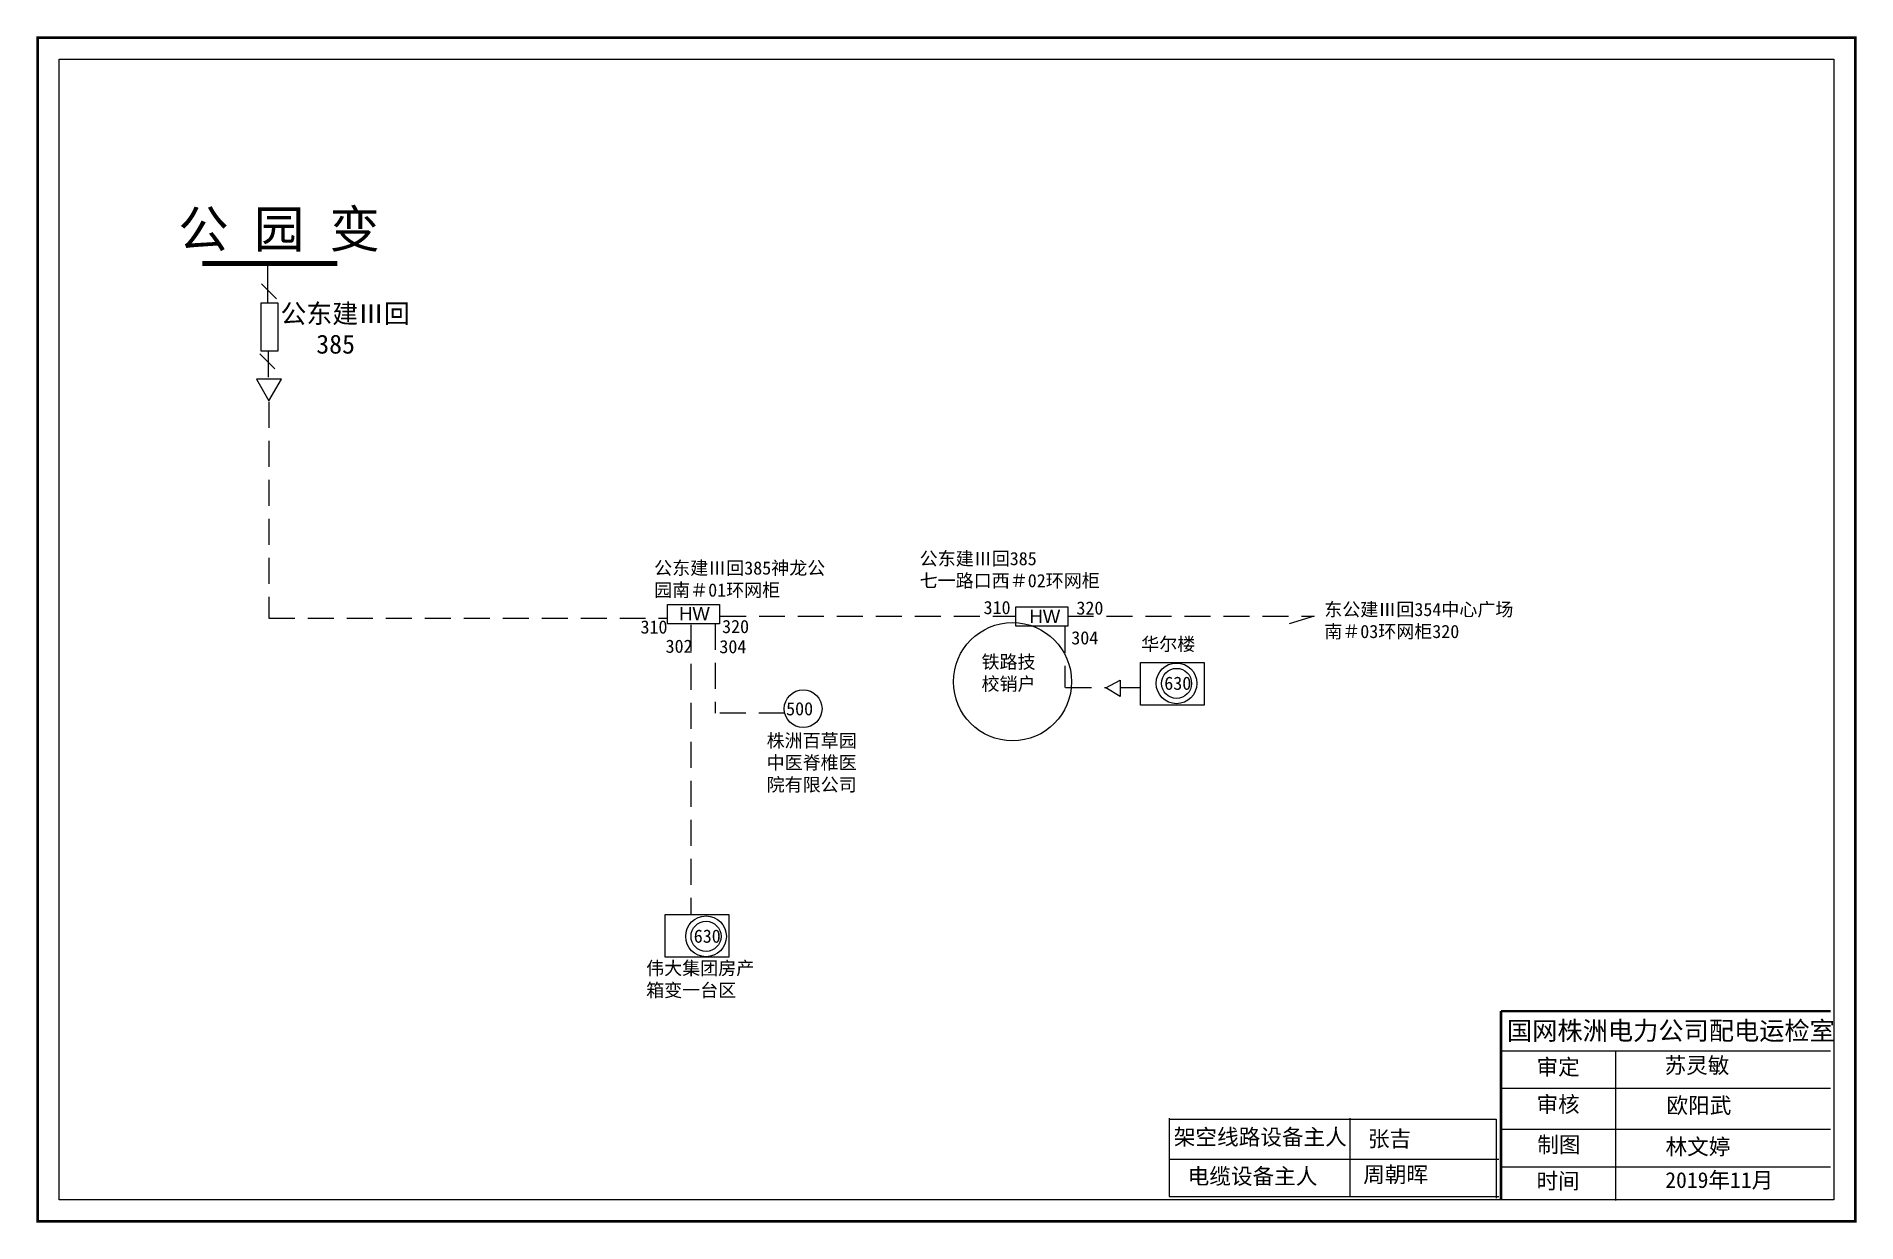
# Model space of a CAD drawing. Extents: x 0 to 344, y 0 to 224.
import ezdxf

# ---------------------------------------------------------------- set-up
doc = ezdxf.new("R2010")
doc.units = 0
doc.header["$LTSCALE"] = 0.774411
doc.linetypes.add('ACAD_ISO02W100', pattern=[15, 12, -3])
doc.linetypes.add('DASHED2', pattern=[9.525, 6.35, -3.175])
doc.layers.get('0').update_dxf_attribs({"linetype": 'CONTINUOUS'})
doc.styles.get("Standard").update_dxf_attribs({"font": '', "height": 2.5})
doc.styles.add('字体', font='', dxfattribs={"height": 2.5})
doc.styles.get('Standard').set_extended_font_data('楷体_GB2312')
doc.styles.get('字体').set_extended_font_data('楷体_GB2312')

msp = doc.modelspace()

# ---------------------------------------------------------------- linework, layer by layer
at = {"color": 0, "linetype": 'ACAD_ISO02W100'}
msp.add_line((43.46, 173.82), (43.46, 181.23), dxfattribs=at)
at = {"color": 0, "linetype": 'Continuous'}
for p, q in [((45.09, 174.54), (42.25, 177.37)), ((44.78, 161.29), (41.94, 164.13)), ((119.11, 113.02), (119.11, 116.68)), ((119.11, 116.68), (128.93, 116.68)), ((128.93, 116.68), (128.93, 113.02)), ((185.03, 112.59), (185.03, 116.25)), ((185.03, 116.25), (194.85, 116.25)), ((194.85, 116.25), (194.85, 112.59)), ((128.93, 113.02), (119.11, 113.02)), ((194.85, 112.59), (185.03, 112.59)), ((202.05, 100.92), (204.79, 102.41)), ((204.78, 99.28), (202.05, 100.92)), ((204.77, 102.38), (204.78, 99.28))]:
    msp.add_line(p, q, dxfattribs=at)
at = {"color": 0, "linetype": 'DASHED2'}
for p, q in [((43.55, 164.64), (43.55, 159.25)), ((43.67, 114.11), (119.14, 114.11)), ((129.05, 114.47), (184.99, 114.47)), ((194.84, 114.47), (241.47, 114.47)), ((241.47, 114.47), (235.07, 112.5)), ((123.53, 112.84), (123.53, 58.06)), ((128.14, 113.05), (128.14, 96.17)), ((194.29, 112.5), (194.29, 100.98)), ((194.46, 100.98), (202.26, 100.98)), ((204.74, 101.01), (208.51, 101.01)), ((141.3, 96.17), (128.14, 96.17))]:
    msp.add_line(p, q, dxfattribs=at)
at = {"linetype": 'DASHED2'}
msp.add_line((43.67, 155.05), (43.67, 114.11), dxfattribs=at)
at = {"linetype": 'Continuous'}
for p, q in [((276.87, 32.25), (339.23, 32.25)), ((298.51, 32.24), (298.51, 3.91)), ((276.87, 25.15), (339.23, 25.15)), ((214.06, 19.52), (214.06, 4.67)), ((248.27, 19.52), (248.27, 4.67)), ((276.87, 17.4), (339.23, 17.4)), ((214.06, 11.77), (276.43, 11.77)), ((276.87, 10.29), (339.23, 10.29)), ((214.06, 4.67), (276.43, 4.67))]:
    msp.add_line(p, q, dxfattribs=at)
for p, q in [((214.1, 19.32), (275.94, 19.32)), ((275.94, 19.32), (275.94, 4.35))]:
    msp.add_line(p, q)
at = {"linetype": 'Continuous', "const_width": 0.5}
msp.add_lwpolyline([(-0.08, 223.96), (343.9, 223.96), (343.9, -0.01), (-0.08, -0.01)], close=True, dxfattribs=at)
at = {"linetype": 'Continuous'}
for points in [[(3.97, 219.91), (339.85, 219.91), (339.85, 4.04), (3.97, 4.04)], [(130.71, 58.06), (130.71, 49.98), (118.67, 49.98), (118.67, 58.06)]]:
    msp.add_lwpolyline(points, close=True, dxfattribs=at)
at = {"color": 0, "linetype": 'Continuous', "const_width": 1}
msp.add_lwpolyline([(31.07, 181.23), (56.6, 181.23)], dxfattribs=at)
at = {"color": 0, "linetype": 'ACAD_ISO02W100'}
msp.add_lwpolyline([(45.36, 164.64), (42.19, 164.64), (42.19, 173.82), (45.36, 173.82)], close=True, dxfattribs=at)
at = {"color": 0, "linetype": 'Continuous'}
for points in [[(43.69, 155.27), (46.03, 159.33), (41.34, 159.33)], [(220.69, 105.76), (220.69, 97.68), (208.65, 97.68), (208.65, 105.76)]]:
    msp.add_lwpolyline(points, close=True, dxfattribs=at)
at = {"linetype": 'Continuous', "const_width": 0.5}
for points in [[(276.83, 39.75), (276.83, 4.03)], [(276.87, 39.75), (339.23, 39.75)]]:
    msp.add_lwpolyline(points, dxfattribs=at)
at = {"color": 1, "linetype": 'Continuous'}
msp.add_circle((184.41, 102.09), 11.18, dxfattribs=at)
at = {"color": 0, "linetype": 'Continuous'}
for centre, radius in [((215.45, 101.78), 3.85), ((215.45, 101.78), 2.84), ((144.78, 96.99), 3.57)]:
    msp.add_circle(centre, radius, dxfattribs=at)
at = {"linetype": 'Continuous'}
for radius in [3.85, 2.84]:
    msp.add_circle((126.4, 53.91), radius, dxfattribs=at)

# ---------------------------------------------------------------- texts
at = {"color": 0, "linetype": 'Continuous', "attachment_point": 1, "style": '字体'}
for s, insert, char_height, width in [('公 园 变', (26.5, 191.26), 7, 83.5042), ('公东建Ⅲ回', (45.87, 173.54), 3.587, 94.453), ('310', (178.93, 117.38), 2.5, 17.1316), ('320', (196.5, 117.29), 2.5, 17.1316), ('320', (129.44, 113.79), 2.5, 17.1316), ('310', (114, 113.71), 2.5, 17.1316), ('304', (195.53, 111.65), 2.5, 17.1316), ('302', (118.75, 110.06), 2.5, 17.1316), ('304', (128.93, 109.98), 2.5, 17.1316)]:
    msp.add_mtext(s, dxfattribs=dict(at, insert=insert, char_height=char_height, width=width))
at = {"color": 0, "linetype": 'Continuous', "insert": (52.64, 167.77), "char_height": 3.587, "width": 8.114, "attachment_point": 1}
msp.add_mtext('385', dxfattribs=at)
at = {"color": 0, "linetype": 'DASHED2', "char_height": 2.5, "attachment_point": 1, "style": '字体'}
for s, insert, width in [('公东建Ⅲ回385神龙公\\P园南＃01环网柜', (116.58, 124.86), 46.1905), ('公东建Ⅲ回385{\\H1.188x;\\P}七一路口西＃02环网柜', (166.83, 126.64), 40.3444), ('东公建Ⅲ回354中心广场\\P南＃03环网柜320', (243.4, 117.02), 46.1905), ('{\\fArial|b0|i0|c0|p32;HW}', (121.3, 116.23), 6.5053), ('{\\fArial|b0|i0|c0|p32;HW}', (187.62, 115.72), 6.5053), ('华尔楼', (208.76, 110.46), 25.4231), ('{\\fSimSun|b0|i0|c134|p2;630}', (213.13, 103.06), 6.5053), ('500', (141.56, 98.23), 6.5053), ('{\\fSimSun|b0|i0|c134|p2;株洲百草园中医脊椎医院有限公司}', (137.87, 92.2), 18.6611)]:
    msp.add_mtext(s, dxfattribs=dict(at, insert=insert, width=width))
at = {"color": 1, "linetype": 'Continuous', "insert": (178.54, 107.1), "char_height": 2.5, "width": 11.6641, "attachment_point": 1, "style": '字体'}
msp.add_mtext('{\\fSimSun|b0|i0|c134|p2;铁路技校销户}', dxfattribs=at)
at = {"linetype": 'DASHED2', "char_height": 2.5, "attachment_point": 1, "style": '字体'}
for s, insert, width in [('630', (124.08, 55.2), 6.5053), ('伟大集团房产箱变一台区', (115.07, 49.14), 22.3485)]:
    msp.add_mtext(s, dxfattribs=dict(at, insert=insert, width=width))
at = {"linetype": 'Continuous', "attachment_point": 1, "style": '字体'}
for s, insert, char_height, width in [('国网株洲电力公司配电运检室', (277.98, 37.81), 3.5, 82.0179), ('审定', (283.56, 30.69), 3, 23.4615), ('{\\fSimSun|b0|i0|c134|p2;苏灵敏}', (307.8, 31), 3, 23.4615), ('审核', (283.56, 23.63), 3, 23.4615), ('{\\fSimSun|b0|i0|c134|p2;欧阳武}', (308.17, 23.43), 3, 33.0539), ('架空线路设备主人', (214.93, 17.44), 3, 58.56), ('张吉', (251.67, 17.11), 3, 47.14), ('制图', (283.72, 16), 3, 23.4615), ('{\\fSimSun|b0|i0|c134|p2;林文婷}', (307.99, 15.6), 3, 60.45), ('电缆设备主人', (217.56, 10.02), 3, 58.56), ('周朝晖', (250.79, 10.34), 3, 33.0539), ('时间', (283.56, 9.12), 3, 23.4615), ('2019{\\fSimSun|b0|i0|c134|p2;年}11{\\fSimSun|b0|i0|c134|p2;月}', (307.94, 9.29), 3, 23.4615)]:
    msp.add_mtext(s, dxfattribs=dict(at, insert=insert, char_height=char_height, width=width))

doc.saveas('drawing.dxf')
